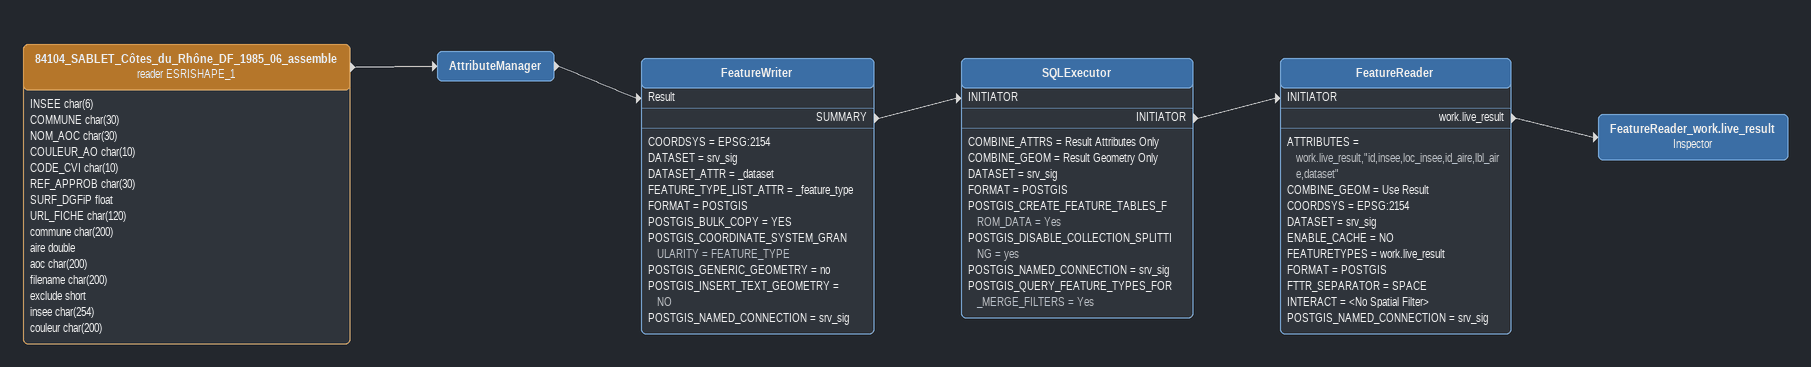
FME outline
84104_SABLET_Côtes_du_Rhône_DF_1985_06_assemble (reader ESRISHAPE_1)
    attributes: INSEE char(6), COMMUNE char(30), NOM_AOC char(30), COULEUR_AO char(10), CODE_CVI char(10), REF_APPROB char(30), SURF_DGFiP float, URL_FICHE char(120), commune char(200), aire double, aoc char(200), filename char(200), exclude short, insee char(254), couleur char(200)
    -> AttributeManager
AttributeManager
    -> FeatureWriter [Result]
FeatureWriter
    COORDSYS = EPSG:2154
    DATASET = srv_sig
    DATASET_ATTR = _dataset
    FEATURE_TYPE_LIST_ATTR = _feature_type
    FORMAT = POSTGIS
    POSTGIS_BULK_COPY = YES
    POSTGIS_COORDINATE_SYSTEM_GRANULARITY = FEATURE_TYPE
    POSTGIS_GENERIC_GEOMETRY = no
    POSTGIS_INSERT_TEXT_GEOMETRY = NO
    POSTGIS_NAMED_CONNECTION = srv_sig
    SUMMARY -> SQLExecutor [INITIATOR]
SQLExecutor
    COMBINE_ATTRS = Result Attributes Only
    COMBINE_GEOM = Result Geometry Only
    DATASET = srv_sig
    FORMAT = POSTGIS
    POSTGIS_CREATE_FEATURE_TABLES_FROM_DATA = Yes
    POSTGIS_DISABLE_COLLECTION_SPLITTING = yes
    POSTGIS_NAMED_CONNECTION = srv_sig
    POSTGIS_QUERY_FEATURE_TYPES_FOR_MERGE_FILTERS = Yes
    INITIATOR -> FeatureReader [INITIATOR]
FeatureReader
    ATTRIBUTES = work.live_result,"id,insee,loc_insee,id_aire,lbl_aire,dataset"
    COMBINE_GEOM = Use Result
    COORDSYS = EPSG:2154
    DATASET = srv_sig
    ENABLE_CACHE = NO
    FEATURETYPES = work.live_result
    FORMAT = POSTGIS
    FTTR_SEPARATOR = SPACE
    INTERACT = <No Spatial Filter>
    POSTGIS_NAMED_CONNECTION = srv_sig
    work.live_result -> FeatureReader_work.live_result
FeatureReader_work.live_result: Inspector
